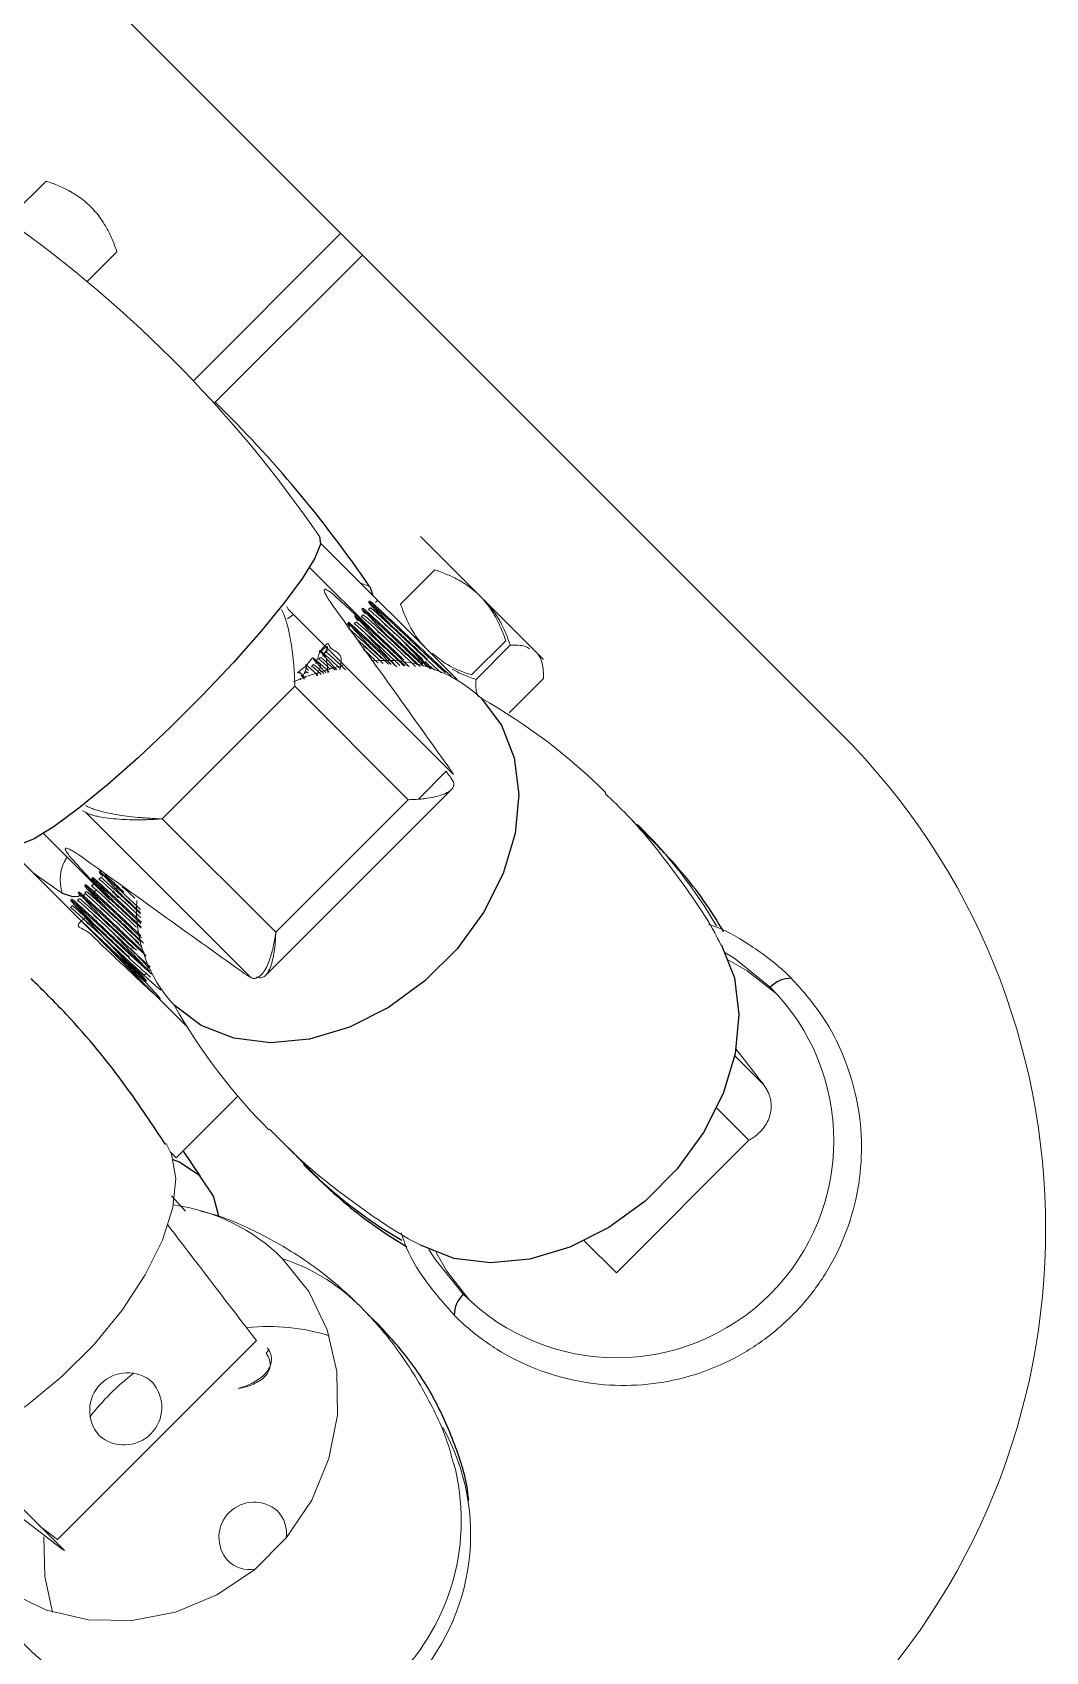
# Model space of a CAD drawing. Header units: millimetres. Extents: x -635 to 515, y -448 to 489.
# Drawn here: x -522.9 to -482.5, y -389.4 to -324.8 of the extents above; entities that cross this region are included whole.
import ezdxf

# ---------------------------------------------------------------- set-up
doc = ezdxf.new("R2010")
doc.units = ezdxf.units.MM

msp = doc.modelspace()

# ---------------------------------------------------------------- linework, layer by layer
at = {"color": 144, "linetype": 'Continuous', "lineweight": 18}
for p, q in [((-490.699, -352.741), (-540.196, -303.243)), ((-522.344, -330.765), (-523.707, -332.128)), ((-519.517, -333.591), (-520.7, -334.774)), ((-511.397, -345.197), (-505.957, -350.636)), ((-507.412, -344.938), (-502.513, -349.837)), ((-506.846, -346.263), (-508.209, -347.626)), ((-509.794, -346.799), (-509.443, -346.932)), ((-512.686, -347.837), (-506.107, -354.416)), ((-509.614, -348.018), (-509.732, -347.884)), ((-512.724, -348.211), (-512.482, -348.042)), ((-509.898, -348.302), (-510.016, -348.166)), ((-508.912, -348.213), (-508.889, -348.221)), ((-509.751, -349.07), (-509.749, -349.058)), ((-509.287, -349.145), (-509.593, -348.812)), ((-504.019, -349.089), (-505.383, -350.453)), ((-503.838, -349.27), (-505.201, -350.634)), ((-512.036, -350.626), (-512.168, -350.481)), ((-511.876, -350.281), (-512.02, -350.114)), ((-510.623, -350.053), (-510.614, -350.044)), ((-506.952, -350.211), (-507.228, -349.914)), ((-507.031, -350.103), (-506.861, -350.263)), ((-507.903, -355.427), (-512.426, -350.903)), ((-502.515, -350.593), (-503.879, -351.957)), ((-506.389, -354.295), (-507.489, -355.394)), ((-513.187, -360.711), (-507.903, -355.427)), ((-513.187, -360.711), (-517.711, -356.188)), ((-498.659, -356.575), (-499.137, -356.086)), ((-516.72, -364.48), (-524.874, -356.327)), ((-522.449, -356.771), (-519.784, -359.437)), ((-521.682, -359.171), (-522.859, -358.342)), ((-520.164, -358.309), (-520.203, -358.25)), ((-520.965, -359.29), (-521.032, -359.215)), ((-520.191, -359.561), (-520.205, -359.532)), ((-519.469, -359.327), (-519.775, -358.994)), ((-519.697, -359.127), (-519.635, -359.065)), ((-519.554, -358.985), (-519.502, -358.932)), ((-519.467, -358.897), (-519.462, -358.892)), ((-520.49, -359.827), (-520.46, -359.843)), ((-518.353, -362.337), (-518.175, -362.503)), ((-494.89, -365.633), (-493.742, -366.781)), ((-494.146, -366.258), (-494.852, -365.355)), ((-499.61, -374.289), (-494.325, -369.004)), ((-517.152, -369.706), (-517.381, -369.477)), ((-512.681, -369.3), (-512.045, -369.95)), ((-516.782, -371.822), (-517.339, -371.211)), ((-499.61, -374.289), (-500.89, -373.009)), ((-513.957, -376.991), (-521.887, -384.921)), ((-526.801, -381.389), (-522.066, -385.023)), ((-521.607, -385.362), (-525.827, -381.142)), ((-521.887, -384.921), (-522.575, -384.394))]:
    msp.add_line(p, q, dxfattribs=at)
at = {"color": 8, "linetype": 'Continuous', "lineweight": 25}
for p, q in [((-510.592, -332.848), (-516.472, -338.728)), ((-494.325, -369.004), (-495.605, -367.724)), ((-516.877, -369.431), (-516.217, -370.422))]:
    msp.add_line(p, q, dxfattribs=at)
at = {"color": 7, "linetype": 'Continuous', "lineweight": 25}
for p, q in [((-515.638, -339.625), (-509.726, -333.713)), ((-511.843, -346.165), (-509.177, -348.83)), ((-509.443, -346.932), (-509.311, -347.282)), ((-509.425, -347.777), (-509.496, -347.848)), ((-509.143, -347.494), (-509.213, -347.565)), ((-509.991, -348.343), (-510.062, -348.413)), ((-509.708, -348.06), (-509.779, -348.131)), ((-511.405, -349.757), (-511.476, -349.828)), ((-511.122, -349.474), (-511.193, -349.545)), ((-511.971, -350.323), (-512.042, -350.393)), ((-511.688, -350.04), (-511.759, -350.111)), ((-512.426, -350.903), (-517.711, -356.188)), ((-513.587, -362.424), (-506.19, -355.027)), ((-520.777, -355.928), (-514.198, -362.507)), ((-520.456, -358.808), (-520.527, -358.879)), ((-520.173, -358.525), (-520.244, -358.596)), ((-521.022, -359.374), (-521.093, -359.444)), ((-520.803, -359.221), (-520.921, -359.253)), ((-520.739, -359.091), (-520.81, -359.162)), ((-520.364, -359.058), (-520.457, -359.097)), ((-521.305, -359.656), (-521.375, -359.727)), ((-518.406, -362.414), (-518.335, -362.343)), ((-517.152, -369.706), (-514.695, -367.249)), ((-509.13, -376.313), (-509.525, -375.937))]:
    msp.add_line(p, q, dxfattribs=at)
at = {"color": 7, "linetype": 'Continuous', "lineweight": 25, "flags": 128}
for points in [[(-511.445, -344.93), (-511.405, -345.238), (-511.633, -345.8), (-512.121, -346.592), (-512.846, -347.578), (-513.778, -348.716), (-514.876, -349.956), (-516.091, -351.244), (-517.37, -352.523), (-518.658, -353.738), (-519.898, -354.836), (-521.036, -355.768), (-522.022, -356.493), (-522.814, -356.981), (-523.376, -357.209), (-523.684, -357.169)], [(-504.995, -351.38), (-504.185, -352.457), (-503.678, -353.755), (-503.496, -355.216), (-503.647, -356.778), (-504.124, -358.37), (-504.907, -359.925), (-505.961, -361.374), (-507.24, -362.653), (-508.689, -363.707), (-510.244, -364.49), (-511.836, -364.967), (-513.398, -365.118), (-514.859, -364.936), (-516.157, -364.429), (-517.234, -363.619)], [(-521.043, -359.279), (-521.281, -359.304), (-521.682, -359.171)], [(-495.424, -361.209), (-495.412, -361.231), (-494.905, -362.528), (-494.723, -363.99), (-494.874, -365.551), (-495.351, -367.144), (-496.134, -368.699), (-497.188, -370.147), (-498.467, -371.426), (-499.915, -372.481), (-501.47, -373.263), (-503.063, -373.74), (-504.624, -373.891), (-506.086, -373.709), (-507.383, -373.202), (-507.403, -373.191)], [(-516.217, -370.422), (-517.027, -369.88), (-517.275, -369.786)], [(-515.453, -372.025), (-515.674, -371.232), (-516.217, -370.422)]]:
    msp.add_lwpolyline(points, dxfattribs=at)
at = {"color": 144, "linetype": 'Continuous', "lineweight": 18, "flags": 128}
for points in [[(-512.481, -350.722), (-511.986, -350.509), (-510.478, -350.049)], [(-520.662, -360.214), (-520.724, -360.149), (-521.168, -359.666), (-521.365, -359.43), (-521.268, -359.486), (-520.905, -359.812), (-520.311, -360.365), (-519.634, -361.004), (-518.958, -361.641), (-518.425, -362.133), (-518.135, -362.386), (-518.135, -362.386)], [(-495.258, -361.531), (-494.88, -361.763), (-493.474, -362.901)], [(-495.134, -361.818), (-494.396, -362.247), (-493.237, -363.147)], [(-529.741, -381.318), (-529.32, -381.53), (-528.355, -381.704), (-527.198, -381.582), (-525.897, -381.171), (-524.51, -380.487), (-523.098, -379.562), (-521.723, -378.435), (-520.443, -377.156), (-519.316, -375.78), (-518.391, -374.368), (-517.708, -372.981), (-517.296, -371.681), (-517.175, -370.523), (-517.348, -369.559), (-517.56, -369.137)], [(-525.154, -385.963), (-523.842, -387.007), (-522.32, -387.739), (-520.654, -388.126), (-518.917, -388.151), (-517.185, -387.812), (-515.534, -387.126), (-514.037, -386.121), (-512.757, -384.841), (-511.752, -383.344), (-511.066, -381.693), (-510.727, -379.961), (-510.752, -378.225), (-511.139, -376.559), (-511.871, -375.036), (-512.916, -373.724)], [(-505.713, -375.14), (-506.851, -373.734), (-507.083, -373.356)], [(-505.467, -375.377), (-506.367, -374.218), (-506.796, -373.48)], [(-509.848, -375.595), (-509.855, -375.588), (-509.953, -375.492)], [(-513.573, -377.495), (-513.546, -377.468), (-513.523, -377.439), (-513.505, -377.408), (-513.494, -377.377), (-513.49, -377.347), (-513.492, -377.318), (-513.501, -377.293), (-513.516, -377.271)], [(-522.43, -384.816), (-522.392, -386.387), (-522.084, -387.818)]]:
    msp.add_lwpolyline(points, dxfattribs=at)
at = {"color": 144, "linetype": 'Continuous', "lineweight": 18}
for centre, radius, start, end in [((-552.717, -373.244), 50.05, 34.45149, 55.54851), ((-508.84, -355.521), 5.651, 47.12483, 95.52655), ((-516.509, -371.702), 23.357, 45.12618, 60.46695), ((-510.498, -372.54), 28, 225, 45), ((-512.482, -370.341), 19.547, 30.3822, 45.41669), ((-520.186, -358.614), 1.596, 146.21698, 200.4208), ((-513.133, -359.795), 5.607, 176.43286, 222.98918), ((-499.597, -369.017), 8.654, 225.03039, 44.96961), ((-496.912, -352.105), 23.357, 209.53298, 224.89073), ((-518.285, -379.134), 7.623, 45.2157, 82.38338), ((-515.387, -381.23), 7.903, 46.56052, 71.77763), ((-513.482, -384.59), 8.163, 72.74681, 95.85266), ((-519.103, -379.775), 1.503, 48.52379, 221.47621), ((-513.18, -385.698), 9.331, 127.35548, 142.64452), ((-519.233, -379.645), 1.503, 228.52379, 41.47621), ((-514.171, -384.714), 8.752, 243.29283, 29.12868), ((-514.729, -384.15), 8.936, 255.36114, 14.60901), ((-514.048, -384.83), 1.403, 48.52379, 221.47621), ((-514.034, -384.667), 1.275, 351.20406, 44.1652), ((-514.211, -384.844), 1.275, 225.8348, 278.79594)]:
    msp.add_arc(centre, radius, start, end, dxfattribs=at)
at = {"color": 7, "linetype": 'Continuous', "lineweight": 25}
msp.add_arc((-549.733, -374.43), 48.779, 34.31446, 45.58974, dxfattribs=at)
at = {"color": 8, "linetype": 'Continuous', "lineweight": 25}
for centre, radius, start, end in [((-492.636, -363.709), 1.165, 89.92112, 136.04489), ((-498.231, -356.077), 19.615, 225.1089, 239.57374), ((-504.905, -375.978), 1.165, 133.95836, 180.07166)]:
    msp.add_arc(centre, radius, start, end, dxfattribs=at)
at = {"color": 144, "linetype": 'Continuous', "lineweight": 18}
for points, knots in [([(-520.551, -331.799), (-520.592, -331.76), (-520.673, -331.681), (-520.803, -331.57), (-520.939, -331.463), (-521.082, -331.362), (-521.232, -331.265), (-521.479, -331.121), (-521.846, -330.942), (-522.173, -330.826), (-522.344, -330.765)], [0, 0, 0, 0, 0.080967, 0.162729, 0.245478, 0.329397, 0.414665, 0.50145, 0.739796, 1, 1, 1, 1]), ([(-519.517, -333.591), (-519.548, -333.503), (-519.607, -333.331), (-519.708, -333.083), (-519.814, -332.85), (-519.946, -332.596), (-520.112, -332.327), (-520.318, -332.047), (-520.474, -331.881), (-520.551, -331.799)], [0, 0, 0, 0, 0.133761, 0.261812, 0.384404, 0.501827, 0.672605, 0.838188, 1, 1, 1, 1]), ([(-505.053, -347.297), (-505.094, -347.258), (-505.175, -347.179), (-505.304, -347.068), (-505.44, -346.962), (-505.583, -346.861), (-505.732, -346.764), (-505.979, -346.62), (-506.347, -346.441), (-506.674, -346.324), (-506.846, -346.263)], [0, 0, 0, 0, 0.080754, 0.162299, 0.244824, 0.328512, 0.413539, 0.500072, 0.739045, 1, 1, 1, 1]), ([(-510.894, -347.716), (-511.021, -347.539), (-511.118, -347.389), (-511.241, -347.165), (-511.266, -347.089), (-511.248, -347.039), (-511.232, -347.033), (-511.183, -347.043), (-511.15, -347.059), (-511.065, -347.111), (-511.014, -347.148), (-510.898, -347.241), (-510.833, -347.297), (-510.76, -347.363)], [0, 0, 0, 0, 0.25, 0.25, 0.5, 0.5, 0.625, 0.625, 0.75, 0.75, 0.875, 0.875, 1, 1, 1, 1]), ([(-512.426, -350.903), (-512.427, -350.844), (-512.43, -350.73), (-512.437, -350.564), (-512.446, -350.414), (-512.454, -350.278), (-512.463, -350.159), (-512.482, -349.931), (-512.516, -349.607), (-512.577, -349.172), (-512.65, -348.77), (-512.726, -348.451), (-512.792, -348.227), (-512.846, -348.073), (-512.901, -347.944), (-512.938, -347.88), (-512.956, -347.848)], [0, 0, 0, 0, 0.053549, 0.102357, 0.146423, 0.185747, 0.22033, 0.250172, 0.383563, 0.499569, 0.631341, 0.749409, 0.815696, 0.8793, 0.940595, 1, 1, 1, 1]), ([(-506.334, -354.07), (-507.093, -353.01), (-508.61, -350.89), (-510.132, -348.774), (-510.894, -347.716)], [0, 0, 0, 0, 0.5, 1, 1, 1, 1]), ([(-510.76, -347.363), (-510.494, -347.606), (-509.963, -348.091), (-509.439, -348.584), (-509.177, -348.83)], [0, 0, 0, 0, 0.501065, 1, 1, 1, 1]), ([(-509.755, -347.837), (-509.759, -347.83), (-509.778, -347.797), (-509.628, -347.924), (-509.315, -348.208), (-508.85, -348.64), (-508.31, -349.149), (-507.762, -349.669), (-507.447, -349.963), (-507.295, -350.106)], [0, 0, 0, 0, 0.041807, 0.203951, 0.363368, 0.529012, 0.691501, 0.850653, 1, 1, 1, 1]), ([(-509.721, -347.816), (-509.731, -347.798), (-509.75, -347.762), (-509.645, -347.844), (-509.453, -348.015), (-509.171, -348.273), (-508.815, -348.605), (-508.289, -349.099), (-507.744, -349.618), (-507.412, -349.928), (-507.32, -350.014)], [0, 0, 0, 0, 0.117074, 0.232284, 0.343409, 0.45813, 0.575189, 0.690624, 0.914455, 1, 1, 1, 1]), ([(-508.783, -348.334), (-508.853, -348.259), (-509.141, -347.951), (-509.405, -347.661), (-509.506, -347.528), (-509.467, -347.535), (-509.218, -347.755), (-508.808, -348.133), (-508.316, -348.592), (-507.741, -349.139), (-507.208, -349.64), (-506.75, -350.068), (-506.55, -350.248), (-506.427, -350.359)], [0, 0, 0, 0, 0.044354, 0.181294, 0.252482, 0.324136, 0.461127, 0.532216, 0.603909, 0.740967, 0.81195, 0.883675, 1, 1, 1, 1]), ([(-509.475, -347.868), (-509.48, -347.861), (-509.504, -347.822), (-509.331, -347.969), (-508.971, -348.295), (-508.452, -348.776), (-507.867, -349.328), (-507.51, -349.662), (-507.328, -349.831)], [0, 0, 0, 0, 0.046798, 0.236333, 0.425868, 0.620362, 0.807187, 1, 1, 1, 1]), ([(-508.246, -348.834), (-508.284, -348.793), (-508.457, -348.611), (-508.734, -348.315), (-509.147, -347.87), (-509.414, -347.574), (-509.473, -347.483), (-509.393, -347.531), (-509.107, -347.789), (-508.67, -348.193), (-508.242, -348.594), (-507.733, -349.078), (-507.184, -349.595), (-506.704, -350.042), (-506.364, -350.353), (-506.187, -350.505), (-506.199, -350.478), (-506.202, -350.47)], [0, 0, 0, 0, 0.0165911, 0.0749239, 0.1329303, 0.2444255, 0.3027134, 0.3607967, 0.4722672, 0.5305027, 0.5886556, 0.6630629, 0.7393764, 0.8169132, 0.8914316, 0.9675811, 1, 1, 1, 1]), ([(-509.405, -347.798), (-509.41, -347.79), (-509.433, -347.751), (-509.26, -347.898), (-508.9, -348.225), (-508.381, -348.705), (-507.797, -349.258), (-507.439, -349.591), (-507.257, -349.76)], [0, 0, 0, 0, 0.046798, 0.236333, 0.425868, 0.620362, 0.807187, 1, 1, 1, 1]), ([(-508.209, -347.626), (-508.179, -347.714), (-508.12, -347.885), (-508.019, -348.133), (-507.913, -348.365), (-507.782, -348.619), (-507.616, -348.889), (-507.409, -349.17), (-507.252, -349.336), (-507.175, -349.418)], [0, 0, 0, 0, 0.133217, 0.260764, 0.382893, 0.499887, 0.671365, 0.83759, 1, 1, 1, 1]), ([(-504.019, -349.089), (-504.049, -349.002), (-504.109, -348.83), (-504.209, -348.583), (-504.315, -348.351), (-504.447, -348.097), (-504.612, -347.827), (-504.819, -347.546), (-504.976, -347.379), (-505.053, -347.297)], [0, 0, 0, 0, 0.1332167, 0.2607645, 0.3828932, 0.4998874, 0.6713652, 0.8375897, 1, 1, 1, 1]), ([(-504.872, -347.478), (-504.833, -347.519), (-504.754, -347.6), (-504.643, -347.729), (-504.537, -347.865), (-504.436, -348.007), (-504.34, -348.157), (-504.196, -348.404), (-504.016, -348.771), (-503.899, -349.099), (-503.838, -349.27)], [0, 0, 0, 0, 0.080754, 0.162299, 0.244824, 0.328512, 0.413539, 0.500072, 0.739045, 1, 1, 1, 1]), ([(-510.326, -348.397), (-510.328, -348.392), (-510.335, -348.374), (-510.239, -348.451), (-510.048, -348.622), (-509.762, -348.884), (-509.408, -349.213), (-509.138, -349.468), (-509.006, -349.592)], [0, 0, 0, 0, 0.0681083, 0.2560179, 0.4374086, 0.624896, 0.8160109, 1, 1, 1, 1]), ([(-510.291, -348.376), (-510.296, -348.36), (-510.306, -348.328), (-510.088, -348.517), (-509.723, -348.852), (-509.232, -349.309), (-508.752, -349.764), (-508.468, -350.032), (-508.362, -350.132)], [0, 0, 0, 0, 0.182512, 0.358332, 0.536662, 0.71924, 0.895446, 1, 1, 1, 1]), ([(-509.093, -349.684), (-509.188, -349.583), (-509.459, -349.296), (-509.825, -348.902), (-510.097, -348.609), (-510.155, -348.539), (-510.165, -348.527)], [0, 0, 0, 0, 0.199457, 0.569945, 0.926328, 1, 1, 1, 1]), ([(-510.055, -348.102), (-510.055, -348.102), (-510.069, -348.08), (-509.998, -348.134), (-509.843, -348.268), (-509.585, -348.504), (-509.25, -348.814), (-508.86, -349.18), (-508.45, -349.568), (-508.112, -349.888), (-507.93, -350.058), (-507.875, -350.11)], [0, 0, 0, 0, 0.0023008, 0.1388661, 0.2703647, 0.4034409, 0.5406418, 0.6773737, 0.8091774, 0.941895, 1, 1, 1, 1]), ([(-510.041, -348.434), (-510.046, -348.426), (-510.07, -348.387), (-509.897, -348.535), (-509.536, -348.861), (-509.019, -349.34), (-508.555, -349.78), (-508.31, -350.007), (-508.243, -350.07)], [0, 0, 0, 0, 0.0533001, 0.2691666, 0.485033, 0.7065477, 0.9193288, 1, 1, 1, 1]), ([(-509.97, -348.363), (-509.975, -348.356), (-509.999, -348.317), (-509.826, -348.464), (-509.466, -348.79), (-508.948, -349.27), (-508.451, -349.74), (-508.176, -349.996), (-508.077, -350.088)], [0, 0, 0, 0, 0.051359, 0.2593638, 0.4673687, 0.680816, 0.885848, 1, 1, 1, 1]), ([(-508.815, -349.396), (-508.818, -349.393), (-508.953, -349.251), (-509.207, -348.98), (-509.534, -348.628), (-509.782, -348.36), (-509.873, -348.255), (-509.913, -348.209)], [0, 0, 0, 0, 0.00538, 0.270601, 0.536753, 0.794942, 1, 1, 1, 1]), ([(-509.758, -348.151), (-509.763, -348.143), (-509.787, -348.104), (-509.614, -348.252), (-509.254, -348.578), (-508.735, -349.058), (-508.15, -349.611), (-507.793, -349.944), (-507.611, -350.114)], [0, 0, 0, 0, 0.046798, 0.236333, 0.425868, 0.620362, 0.807187, 1, 1, 1, 1]), ([(-509.688, -348.08), (-509.692, -348.073), (-509.716, -348.034), (-509.543, -348.181), (-509.183, -348.507), (-508.664, -348.988), (-508.08, -349.54), (-507.722, -349.874), (-507.54, -350.043)], [0, 0, 0, 0, 0.046798, 0.236333, 0.425868, 0.620362, 0.807187, 1, 1, 1, 1]), ([(-508.53, -349.116), (-508.615, -349.026), (-508.831, -348.796), (-509.141, -348.464), (-509.419, -348.163), (-509.585, -347.982), (-509.625, -347.933), (-509.631, -347.926)], [0, 0, 0, 0, 0.172553, 0.439144, 0.70095, 0.953946, 1, 1, 1, 1]), ([(-509.174, -348.516), (-509.191, -348.495), (-509.208, -348.472), (-509.181, -348.494), (-509.18, -348.495)], [0, 0, 0, 0, 0.943165, 1, 1, 1, 1]), ([(-508.851, -348.449), (-508.828, -348.46), (-508.782, -348.481), (-508.567, -348.673), (-508.378, -348.848), (-508.343, -348.88)], [0, 0, 0, 0, 0.458214, 0.9022, 1, 1, 1, 1]), ([(-508.562, -348.501), (-508.548, -348.514), (-508.476, -348.577), (-508.203, -348.831), (-507.756, -349.247), (-507.375, -349.609), (-507.139, -349.833)], [0, 0, 0, 0, 0.062162, 0.319304, 0.578129, 1, 1, 1, 1]), ([(-511.44, -349.546), (-511.338, -349.418), (-511.049, -349.055), (-511.116, -349.439), (-510.499, -349.583), (-510.599, -350.065), (-510.637, -350.254)], [0, 0, 0, 0, 0.171131, 0.484761, 0.79805, 1, 1, 1, 1]), ([(-510.253, -348.646), (-510.258, -348.638), (-510.282, -348.599), (-510.109, -348.747), (-509.748, -349.074), (-509.329, -349.461), (-509.057, -349.718), (-508.978, -349.792)], [0, 0, 0, 0, 0.066916, 0.337927, 0.608938, 0.887041, 1, 1, 1, 1]), ([(-509.956, -349.022), (-509.906, -349.067), (-509.738, -349.218), (-509.351, -349.577), (-509.032, -349.879), (-508.905, -349.998)], [0, 0, 0, 0, 0.206026, 0.685726, 1, 1, 1, 1]), ([(-509.472, -348.784), (-509.476, -348.778), (-509.487, -348.762), (-509.466, -348.778), (-509.453, -348.788)], [0, 0, 0, 0, 0.397277, 1, 1, 1, 1]), ([(-509.417, -349.015), (-509.394, -349.026), (-509.348, -349.047), (-509.133, -349.239), (-508.943, -349.414), (-508.909, -349.445)], [0, 0, 0, 0, 0.458214, 0.9022, 1, 1, 1, 1]), ([(-508.441, -350.049), (-508.552, -349.931), (-508.843, -349.621), (-509.117, -349.327), (-509.287, -349.145)], [0, 0, 0, 0, 0.3808094, 1, 1, 1, 1]), ([(-509.192, -348.801), (-509.111, -348.876), (-508.911, -349.063), (-508.548, -349.405), (-508.248, -349.691), (-508.098, -349.832), (-508.076, -349.853)], [0, 0, 0, 0, 0.2391032, 0.5942034, 0.9417041, 1, 1, 1, 1]), ([(-509.177, -348.83), (-509.063, -348.944), (-508.796, -349.211), (-508.439, -349.569), (-508.127, -349.881), (-507.961, -350.047), (-507.9, -350.108)], [0, 0, 0, 0, 0.255727, 0.600137, 0.853832, 1, 1, 1, 1]), ([(-509.134, -348.732), (-509.111, -348.743), (-509.065, -348.764), (-508.85, -348.956), (-508.66, -349.131), (-508.626, -349.162)], [0, 0, 0, 0, 0.4582139, 0.9021999, 1, 1, 1, 1]), ([(-509.11, -349.083), (-509.069, -349.119), (-508.945, -349.233), (-508.65, -349.507), (-508.319, -349.817), (-508.103, -350.022), (-508.027, -350.094)], [0, 0, 0, 0, 0.158705, 0.490652, 0.820821, 1, 1, 1, 1]), ([(-508.796, -348.829), (-508.766, -348.856), (-508.63, -348.979), (-508.247, -349.335), (-507.795, -349.762), (-507.519, -350.023), (-507.426, -350.111)], [0, 0, 0, 0, 0.101639, 0.464721, 0.819985, 1, 1, 1, 1]), ([(-507.173, -350.103), (-507.358, -349.907), (-507.677, -349.571), (-508.023, -349.202), (-508.158, -349.058), (-508.185, -349.028)], [0, 0, 0, 0, 0.526225, 0.903964, 1, 1, 1, 1]), ([(-511.999, -350.118), (-511.897, -349.984), (-511.649, -349.656), (-511.726, -349.927), (-511.286, -349.978), (-511.481, -350.336), (-511.564, -350.486)], [0, 0, 0, 0, 0.205778, 0.5033239, 0.7913965, 1, 1, 1, 1]), ([(-511.666, -349.842), (-511.691, -349.809), (-511.741, -349.742), (-511.68, -349.778), (-511.526, -349.911), (-511.317, -350.101), (-511.134, -350.27), (-511.061, -350.338)], [0, 0, 0, 0, 0.2185775, 0.4368625, 0.647642, 0.8586013, 1, 1, 1, 1]), ([(-511.595, -350), (-511.529, -349.82), (-511.384, -349.426), (-511.525, -349.538), (-511.142, -349.626), (-511.125, -350.113), (-511.117, -350.354)], [0, 0, 0, 0, 0.223082, 0.490747, 0.7484, 1, 1, 1, 1]), ([(-511.455, -349.848), (-511.46, -349.841), (-511.483, -349.802), (-511.338, -349.925), (-511.108, -350.134), (-511.007, -350.226)], [0, 0, 0, 0, 0.121811, 0.61515, 1, 1, 1, 1]), ([(-511.311, -349.715), (-511.201, -349.518), (-511, -349.158), (-511.307, -349.434), (-511.446, -349.559)], [0, 0, 0, 0, 0.546869, 1, 1, 1, 1]), ([(-511.429, -349.498), (-511.431, -349.487), (-511.435, -349.466), (-511.311, -349.568), (-511.098, -349.76), (-510.865, -349.973), (-510.688, -350.139), (-510.634, -350.189)], [0, 0, 0, 0, 0.23018, 0.455156, 0.673931, 0.901135, 1, 1, 1, 1]), ([(-511.385, -349.778), (-511.389, -349.77), (-511.414, -349.73), (-511.232, -349.887), (-511.012, -350.083), (-510.83, -350.252), (-510.816, -350.265)], [0, 0, 0, 0, 0.106012, 0.535362, 0.964713, 1, 1, 1, 1]), ([(-510.757, -350.248), (-510.803, -350.198), (-510.961, -350.028), (-511.164, -349.808), (-511.271, -349.688), (-511.32, -349.632)], [0, 0, 0, 0, 0.179151, 0.616132, 1, 1, 1, 1]), ([(-511.173, -349.565), (-511.177, -349.558), (-511.201, -349.518), (-511.024, -349.67), (-510.74, -349.926), (-510.479, -350.169), (-510.39, -350.251)], [0, 0, 0, 0, 0.089606, 0.452513, 0.81542, 1, 1, 1, 1]), ([(-509.7, -349.298), (-509.676, -349.309), (-509.631, -349.33), (-509.416, -349.522), (-509.226, -349.696), (-509.192, -349.728)], [0, 0, 0, 0, 0.4582139, 0.9021999, 1, 1, 1, 1]), ([(-509.685, -349.434), (-509.576, -349.536), (-509.394, -349.706), (-509.191, -349.898), (-509.11, -349.975)], [0, 0, 0, 0, 0.598258, 1, 1, 1, 1]), ([(-509.45, -349.313), (-509.449, -349.314), (-509.38, -349.375), (-509.16, -349.579), (-508.898, -349.822), (-508.723, -349.986), (-508.686, -350.022)], [0, 0, 0, 0, 0.008495, 0.439981, 0.878972, 1, 1, 1, 1]), ([(-508.593, -350.032), (-508.677, -349.943), (-508.818, -349.793), (-508.951, -349.65), (-509.006, -349.592)], [0, 0, 0, 0, 0.592711, 1, 1, 1, 1]), ([(-507.028, -350.203), (-507.071, -350.156), (-507.21, -350.005), (-507.446, -349.753), (-507.645, -349.542), (-507.71, -349.474)], [0, 0, 0, 0, 0.229605, 0.749413, 1, 1, 1, 1]), ([(-507.257, -349.76), (-507.092, -349.913), (-506.794, -350.188), (-506.648, -350.315), (-506.583, -350.371)], [0, 0, 0, 0, 0.556555, 1, 1, 1, 1]), ([(-505.383, -350.453), (-505.714, -350.336), (-506.285, -350.134), (-506.75, -349.75), (-506.946, -349.589)], [0, 0, 0, 0, 0.579813, 1, 1, 1, 1]), ([(-503.077, -349.406), (-503.13, -349.374), (-503.326, -349.254), (-503.622, -349.264), (-503.838, -349.27)], [0, 0, 0, 0, 0.269734, 1, 1, 1, 1]), ([(-502.798, -349.553), (-502.78, -349.572), (-502.743, -349.611), (-502.696, -349.676), (-502.654, -349.748), (-502.618, -349.826), (-502.587, -349.91), (-502.547, -350.053), (-502.513, -350.275), (-502.515, -350.484), (-502.515, -350.593)], [0, 0, 0, 0, 0.080967, 0.162729, 0.245478, 0.329397, 0.414665, 0.50145, 0.739796, 1, 1, 1, 1]), ([(-512.315, -350.368), (-512.151, -350.221), (-511.852, -349.952), (-512.033, -350.345), (-512.116, -350.524)], [0, 0, 0, 0, 0.545056, 1, 1, 1, 1]), ([(-512.245, -350.386), (-512.259, -350.369), (-512.303, -350.313), (-512.275, -350.317), (-512.101, -350.473), (-511.999, -350.564)], [0, 0, 0, 0, 0.1526433, 0.5027576, 1, 1, 1, 1]), ([(-511.98, -350.084), (-511.992, -350.064), (-512.016, -350.023), (-511.916, -350.1), (-511.75, -350.247), (-511.582, -350.401), (-511.507, -350.47)], [0, 0, 0, 0, 0.271083, 0.538427, 0.795927, 1, 1, 1, 1]), ([(-511.95, -350.343), (-511.957, -350.334), (-511.974, -350.309), (-511.923, -350.352), (-511.893, -350.379)], [0, 0, 0, 0, 0.391751, 1, 1, 1, 1]), ([(-511.738, -350.131), (-511.743, -350.124), (-511.766, -350.085), (-511.642, -350.189), (-511.446, -350.368), (-511.376, -350.431)], [0, 0, 0, 0, 0.137978, 0.696793, 1, 1, 1, 1]), ([(-511.668, -350.06), (-511.672, -350.053), (-511.695, -350.014), (-511.561, -350.127), (-511.348, -350.321), (-511.264, -350.398)], [0, 0, 0, 0, 0.129673, 0.654853, 1, 1, 1, 1]), ([(-511.185, -350.374), (-511.218, -350.339), (-511.354, -350.192), (-511.509, -350.024), (-511.583, -349.937), (-511.612, -349.903)], [0, 0, 0, 0, 0.163245, 0.671749, 1, 1, 1, 1]), ([(-505.201, -350.634), (-505.289, -350.604), (-505.461, -350.544), (-505.708, -350.444), (-505.94, -350.339), (-506.087, -350.26), (-506.159, -350.222)], [0, 0, 0, 0, 0.266493, 0.521646, 0.765959, 1, 1, 1, 1]), ([(-512.233, -350.626), (-512.24, -350.616), (-512.256, -350.593), (-512.211, -350.632), (-512.185, -350.654)], [0, 0, 0, 0, 0.426934, 1, 1, 1, 1]), ([(-505.201, -350.634), (-505.212, -350.852), (-505.224, -351.109), (-505.127, -351.281), (-505.111, -351.307)], [0, 0, 0, 0, 0.846151, 1, 1, 1, 1]), ([(-506.131, -354.673), (-506.122, -354.689), (-506.106, -354.72), (-506.092, -354.766), (-506.086, -354.812), (-506.089, -354.857), (-506.102, -354.903), (-506.124, -354.947), (-506.177, -355.021), (-506.299, -355.121), (-506.524, -355.225), (-506.813, -355.31), (-507.087, -355.361), (-507.353, -355.395), (-507.6, -355.417), (-507.795, -355.423), (-507.903, -355.427)], [0, 0, 0, 0, 0.033753, 0.068062, 0.10301, 0.138676, 0.175134, 0.212453, 0.250697, 0.368746, 0.50053, 0.616517, 0.749918, 0.814318, 0.897679, 1, 1, 1, 1]), ([(-520.766, -355.658), (-520.749, -355.668), (-520.714, -355.689), (-520.65, -355.72), (-520.579, -355.752), (-520.499, -355.783), (-520.41, -355.814), (-520.313, -355.844), (-520.135, -355.895), (-519.844, -355.964), (-519.442, -356.037), (-519.007, -356.098), (-518.643, -356.137), (-518.319, -356.161), (-518.033, -356.179), (-517.825, -356.185), (-517.711, -356.188)], [0, 0, 0, 0, 0.033752, 0.06806, 0.103008, 0.138673, 0.17513, 0.212448, 0.250691, 0.368737, 0.500518, 0.616502, 0.749901, 0.814305, 0.897672, 1, 1, 1, 1]), ([(-495.429, -361.239), (-495.486, -361.124), (-495.984, -360.128), (-497.229, -358.372), (-498.724, -356.447), (-499.758, -355.462), (-500.061, -355.173)], [0, 0, 0, 0, 0.051445, 0.445138, 0.837219, 1, 1, 1, 1]), ([(-517.711, -356.188), (-517.77, -356.193), (-517.885, -356.202), (-518.051, -356.212), (-518.203, -356.219), (-518.339, -356.223), (-518.459, -356.226), (-518.688, -356.229), (-519.013, -356.226), (-519.45, -356.205), (-519.853, -356.167), (-520.174, -356.117), (-520.398, -356.068), (-520.552, -356.025), (-520.681, -355.978), (-520.745, -355.944), (-520.777, -355.928)], [0, 0, 0, 0, 0.05357, 0.10239, 0.146457, 0.185773, 0.220338, 0.250156, 0.383699, 0.499563, 0.631583, 0.749407, 0.815934, 0.879605, 0.940817, 1, 1, 1, 1]), ([(-520.898, -357.72), (-521.075, -357.593), (-521.225, -357.496), (-521.449, -357.373), (-521.525, -357.348), (-521.575, -357.366), (-521.581, -357.382), (-521.571, -357.431), (-521.556, -357.464), (-521.503, -357.549), (-521.466, -357.6), (-521.373, -357.716), (-521.317, -357.781), (-521.251, -357.854)], [0, 0, 0, 0, 0.25, 0.25, 0.5, 0.5, 0.625, 0.625, 0.75, 0.75, 0.875, 0.875, 1, 1, 1, 1]), ([(-519.784, -359.437), (-520.03, -359.175), (-520.523, -358.651), (-521.008, -358.12), (-521.251, -357.854)], [0, 0, 0, 0, 0.498935, 1, 1, 1, 1]), ([(-520.898, -357.72), (-519.84, -358.482), (-517.724, -360.004), (-515.604, -361.521), (-514.544, -362.28)], [0, 0, 0, 0, 0.5, 1, 1, 1, 1]), ([(-520.093, -359.652), (-520.143, -359.598), (-520.393, -359.331), (-520.689, -359.009), (-520.857, -358.8), (-520.711, -358.906), (-520.29, -359.291), (-519.668, -359.869), (-519.028, -360.479), (-518.677, -360.807), (-518.537, -360.938)], [0, 0, 0, 0, 0.036223, 0.179414, 0.3257, 0.472114, 0.615199, 0.763251, 0.905655, 1, 1, 1, 1]), ([(-520.727, -358.877), (-520.742, -358.857), (-520.79, -358.798), (-520.753, -358.814), (-520.627, -358.917), (-520.403, -359.12), (-520.097, -359.402), (-519.723, -359.751), (-519.318, -360.133), (-518.919, -360.511), (-518.675, -360.741), (-518.559, -360.85)], [0, 0, 0, 0, 0.060503, 0.182402, 0.301095, 0.417327, 0.538144, 0.660108, 0.779108, 0.895175, 1, 1, 1, 1]), ([(-519.812, -359.367), (-519.96, -359.208), (-520.287, -358.857), (-520.539, -358.571), (-520.526, -358.54), (-520.216, -358.815), (-519.668, -359.322), (-519.06, -359.897), (-518.695, -360.24), (-518.559, -360.369)], [0, 0, 0, 0, 0.128181, 0.281618, 0.440523, 0.593394, 0.751474, 0.907127, 1, 1, 1, 1]), ([(-520.506, -358.899), (-520.511, -358.891), (-520.535, -358.852), (-520.362, -359), (-520.001, -359.327), (-519.484, -359.805), (-519.032, -360.233), (-518.8, -360.45), (-518.744, -360.502)], [0, 0, 0, 0, 0.054072, 0.273064, 0.492055, 0.716777, 0.932639, 1, 1, 1, 1]), ([(-520.449, -358.589), (-520.455, -358.582), (-520.502, -358.526), (-520.49, -358.52), (-520.376, -358.603), (-520.046, -358.904), (-519.583, -359.334), (-519.111, -359.778), (-518.758, -360.112), (-518.545, -360.314)], [0, 0, 0, 0, 0.019374, 0.152234, 0.283207, 0.537277, 0.670104, 0.80132, 1, 1, 1, 1]), ([(-519.278, -359.864), (-519.356, -359.781), (-519.567, -359.558), (-519.87, -359.233), (-520.164, -358.915), (-520.289, -358.775), (-520.351, -358.707)], [0, 0, 0, 0, 0.168959, 0.452312, 0.731063, 1, 1, 1, 1]), ([(-520.224, -358.616), (-520.228, -358.609), (-520.252, -358.57), (-520.079, -358.717), (-519.718, -359.044), (-519.202, -359.522), (-518.786, -359.915), (-518.589, -360.1), (-518.569, -360.118)], [0, 0, 0, 0, 0.0565212, 0.285433, 0.5143448, 0.7492461, 0.9748862, 1, 1, 1, 1]), ([(-520.081, -358.484), (-520.096, -358.467), (-520.191, -358.363), (-520.213, -358.329), (-520.232, -358.301)], [0, 0, 0, 0, 0.1601937, 1, 1, 1, 1]), ([(-520.222, -358.3), (-520.221, -358.296), (-520.218, -358.283), (-520.069, -358.411), (-519.801, -358.655), (-519.425, -359.002), (-519.003, -359.398), (-518.713, -359.673), (-518.582, -359.798)], [0, 0, 0, 0, 0.110536, 0.292179, 0.47219, 0.659055, 0.845036, 1, 1, 1, 1]), ([(-520.153, -358.546), (-520.158, -358.538), (-520.181, -358.499), (-520.008, -358.647), (-519.649, -358.972), (-519.133, -359.45), (-518.756, -359.805), (-518.575, -359.976)], [0, 0, 0, 0, 0.058385, 0.294846, 0.531307, 0.773956, 1, 1, 1, 1]), ([(-518.995, -359.581), (-519.026, -359.548), (-519.191, -359.373), (-519.461, -359.085), (-519.857, -358.66), (-519.999, -358.498), (-520.086, -358.399)], [0, 0, 0, 0, 0.061231, 0.323662, 0.585084, 1, 1, 1, 1]), ([(-519.999, -358.414), (-519.93, -358.474), (-519.774, -358.609), (-519.432, -358.928), (-519.243, -359.106)], [0, 0, 0, 0, 0.444821, 1, 1, 1, 1]), ([(-521.28, -359.461), (-521.311, -359.418), (-521.372, -359.332), (-521.164, -359.506), (-520.764, -359.872), (-520.206, -360.393), (-519.575, -360.992), (-518.965, -361.566), (-518.465, -362.031), (-518.289, -362.187), (-518.21, -362.258)], [0, 0, 0, 0, 0.1296562, 0.2559795, 0.3821838, 0.5118616, 0.636482, 0.7646746, 0.8935337, 1, 1, 1, 1]), ([(-520.125, -360.714), (-520.28, -360.549), (-520.626, -360.181), (-521.028, -359.749), (-521.162, -359.596), (-521.219, -359.53)], [0, 0, 0, 0, 0.31716, 0.709881, 1, 1, 1, 1]), ([(-521.072, -359.465), (-521.077, -359.457), (-521.101, -359.418), (-520.928, -359.566), (-520.567, -359.892), (-520.049, -360.372), (-519.464, -360.925), (-519.106, -361.258), (-518.925, -361.427)], [0, 0, 0, 0, 0.046798, 0.236333, 0.425868, 0.620362, 0.807187, 1, 1, 1, 1]), ([(-521.053, -359.166), (-521.06, -359.154), (-521.088, -359.108), (-520.835, -359.334), (-520.331, -359.797), (-519.65, -360.438), (-518.928, -361.123), (-518.545, -361.478), (-518.353, -361.657)], [0, 0, 0, 0, 0.063027, 0.248218, 0.437738, 0.627072, 0.812418, 1, 1, 1, 1]), ([(-521, -359.166), (-521.023, -359.137), (-521.091, -359.051), (-520.945, -359.167), (-520.599, -359.482), (-520.068, -359.974), (-519.452, -360.557), (-518.865, -361.112), (-518.566, -361.39), (-518.436, -361.511)], [0, 0, 0, 0, 0.083086, 0.243298, 0.399426, 0.561779, 0.719421, 0.877846, 1, 1, 1, 1]), ([(-521.001, -359.394), (-521.006, -359.386), (-521.03, -359.347), (-520.857, -359.495), (-520.497, -359.821), (-519.978, -360.301), (-519.393, -360.854), (-519.036, -361.187), (-518.854, -361.357)], [0, 0, 0, 0, 0.046798, 0.236333, 0.425868, 0.620362, 0.807187, 1, 1, 1, 1]), ([(-519.839, -360.433), (-519.949, -360.317), (-520.255, -359.993), (-520.671, -359.546), (-520.851, -359.345), (-520.936, -359.249)], [0, 0, 0, 0, 0.225765, 0.630824, 1, 1, 1, 1]), ([(-520.789, -359.182), (-520.794, -359.174), (-520.818, -359.135), (-520.645, -359.283), (-520.285, -359.609), (-519.766, -360.089), (-519.181, -360.642), (-518.823, -360.975), (-518.642, -361.145)], [0, 0, 0, 0, 0.046798, 0.236333, 0.425868, 0.620362, 0.807187, 1, 1, 1, 1]), ([(-520.718, -359.111), (-520.723, -359.104), (-520.747, -359.065), (-520.574, -359.212), (-520.214, -359.538), (-519.695, -360.019), (-519.11, -360.571), (-518.753, -360.905), (-518.571, -361.074)], [0, 0, 0, 0, 0.046798, 0.236333, 0.425868, 0.620362, 0.807187, 1, 1, 1, 1]), ([(-519.563, -360.144), (-519.688, -360.012), (-519.941, -359.743), (-520.267, -359.392), (-520.533, -359.104), (-520.636, -358.986), (-520.687, -358.928)], [0, 0, 0, 0, 0.247719, 0.504682, 0.754382, 1, 1, 1, 1]), ([(-519.882, -359.48), (-519.859, -359.491), (-519.813, -359.512), (-519.598, -359.704), (-519.408, -359.879), (-519.374, -359.91)], [0, 0, 0, 0, 0.458214, 0.9022, 1, 1, 1, 1]), ([(-519.783, -359.394), (-519.658, -359.509), (-519.373, -359.772), (-518.918, -360.203), (-518.647, -360.456), (-518.552, -360.544)], [0, 0, 0, 0, 0.3388369, 0.7684811, 1, 1, 1, 1]), ([(-519.646, -358.976), (-519.656, -358.962), (-519.671, -358.942), (-519.646, -358.962), (-519.638, -358.968)], [0, 0, 0, 0, 0.690253, 1, 1, 1, 1]), ([(-519.599, -359.197), (-519.576, -359.208), (-519.53, -359.229), (-519.315, -359.421), (-519.126, -359.596), (-519.091, -359.628)], [0, 0, 0, 0, 0.458214, 0.9022, 1, 1, 1, 1]), ([(-519.343, -359.219), (-519.339, -359.222), (-519.26, -359.292), (-519.004, -359.529), (-518.719, -359.795), (-518.576, -359.929)], [0, 0, 0, 0, 0.023938, 0.50926, 1, 1, 1, 1]), ([(-519.316, -358.914), (-519.293, -358.925), (-519.247, -358.946), (-519.032, -359.138), (-518.843, -359.313), (-518.809, -359.345)], [0, 0, 0, 0, 0.4582139, 0.9021999, 1, 1, 1, 1]), ([(-521.355, -359.748), (-521.36, -359.74), (-521.383, -359.701), (-521.211, -359.848), (-520.85, -360.175), (-520.331, -360.655), (-519.747, -361.208), (-519.389, -361.541), (-519.207, -361.71)], [0, 0, 0, 0, 0.046798, 0.236333, 0.425868, 0.620362, 0.807187, 1, 1, 1, 1]), ([(-521.284, -359.677), (-521.289, -359.669), (-521.313, -359.63), (-521.14, -359.778), (-520.78, -360.104), (-520.261, -360.584), (-519.676, -361.137), (-519.318, -361.47), (-519.137, -361.64)], [0, 0, 0, 0, 0.046798, 0.236333, 0.425868, 0.620362, 0.807187, 1, 1, 1, 1]), ([(-520.766, -360.116), (-520.887, -360.214), (-521.228, -360.491), (-520.714, -360.587), (-520.171, -361.192), (-519.455, -361.844), (-518.754, -362.513), (-518.174, -363.05), (-517.825, -363.364), (-517.763, -363.382), (-518.004, -363.105), (-518.491, -362.578), (-519.136, -361.893), (-519.812, -361.18), (-520.39, -360.559), (-520.736, -360.178), (-520.856, -360.028), (-520.774, -360.096), (-520.767, -360.102)], [0, 0, 0, 0, 0.0427226, 0.1206389, 0.188792, 0.2553054, 0.3223171, 0.3902396, 0.4559963, 0.5243283, 0.590253, 0.6579336, 0.7252959, 0.791485, 0.8597545, 0.9254166, 0.9935378, 1, 1, 1, 1]), ([(-521.064, -360.142), (-521.011, -360.19), (-520.846, -360.343), (-520.481, -360.684), (-520.022, -361.119), (-519.554, -361.562), (-519.116, -361.972), (-518.751, -362.31), (-518.489, -362.549), (-518.343, -362.668), (-518.325, -362.654), (-518.505, -362.445), (-518.78, -362.144), (-519.006, -361.902), (-519.055, -361.85)], [0, 0, 0, 0, 0.041455, 0.130092, 0.215609, 0.301488, 0.390218, 0.478054, 0.562595, 0.650007, 0.738843, 0.852894, 0.968473, 1, 1, 1, 1]), ([(-520.448, -360.046), (-520.424, -360.057), (-520.379, -360.078), (-520.164, -360.27), (-519.974, -360.445), (-519.94, -360.476)], [0, 0, 0, 0, 0.458214, 0.9022, 1, 1, 1, 1]), ([(-520.165, -359.763), (-520.142, -359.774), (-520.096, -359.795), (-519.881, -359.987), (-519.691, -360.162), (-519.657, -360.193)], [0, 0, 0, 0, 0.458214, 0.9022, 1, 1, 1, 1]), ([(-520.13, -360.124), (-520.107, -360.145), (-519.965, -360.271), (-519.482, -360.722), (-518.992, -361.187), (-518.755, -361.411), (-518.737, -361.427)], [0, 0, 0, 0, 0.087686, 0.534381, 0.966062, 1, 1, 1, 1]), ([(-519.854, -359.835), (-519.731, -359.948), (-519.451, -360.203), (-518.913, -360.71), (-518.57, -361.035), (-518.458, -361.14)], [0, 0, 0, 0, 0.349255, 0.789402, 1, 1, 1, 1]), ([(-519.525, -359.594), (-519.49, -359.626), (-519.325, -359.775), (-518.953, -360.123), (-518.635, -360.423), (-518.554, -360.5)], [0, 0, 0, 0, 0.1679478, 0.7862435, 1, 1, 1, 1]), ([(-520.73, -360.329), (-520.707, -360.339), (-520.662, -360.36), (-520.447, -360.553), (-520.257, -360.727), (-520.223, -360.759)], [0, 0, 0, 0, 0.4582139, 0.9021999, 1, 1, 1, 1]), ([(-520.414, -360.406), (-520.32, -360.491), (-520.081, -360.709), (-519.551, -361.207), (-519.169, -361.569), (-519.022, -361.708)], [0, 0, 0, 0, 0.281993, 0.723922, 1, 1, 1, 1]), ([(-518.433, -362.057), (-518.484, -362.002), (-518.718, -361.751), (-519.234, -361.211), (-519.604, -360.815), (-519.78, -360.626)], [0, 0, 0, 0, 0.126995, 0.583393, 1, 1, 1, 1]), ([(-518.527, -361.317), (-518.675, -361.159), (-518.829, -360.993), (-519.01, -360.802), (-519.019, -360.792)], [0, 0, 0, 0, 0.9506851, 1, 1, 1, 1]), ([(-514.198, -362.507), (-514.182, -362.515), (-514.149, -362.532), (-514.1, -362.546), (-514.05, -362.551), (-513.999, -362.548), (-513.948, -362.535), (-513.896, -362.512), (-513.809, -362.458), (-513.687, -362.333), (-513.549, -362.106), (-513.427, -361.812), (-513.342, -361.535), (-513.279, -361.267), (-513.23, -361.017), (-513.203, -360.82), (-513.187, -360.711)], [0, 0, 0, 0, 0.033608, 0.067817, 0.10271, 0.138368, 0.174869, 0.212286, 0.250688, 0.368489, 0.500512, 0.616353, 0.749899, 0.814266, 0.897633, 1, 1, 1, 1]), ([(-513.187, -360.711), (-513.189, -360.768), (-513.192, -360.876), (-513.2, -361.026), (-513.21, -361.158), (-513.222, -361.274), (-513.234, -361.372), (-513.259, -361.557), (-513.304, -361.801), (-513.389, -362.09), (-513.493, -362.315), (-513.602, -362.449), (-513.699, -362.511), (-513.778, -362.53), (-513.859, -362.524), (-513.914, -362.497), (-513.941, -362.483)], [0, 0, 0, 0, 0.053546, 0.10235, 0.146412, 0.185733, 0.220314, 0.250155, 0.383549, 0.499557, 0.631333, 0.749403, 0.815692, 0.879297, 0.940594, 1, 1, 1, 1]), ([(-492.635, -362.544), (-492.739, -362.442), (-493.259, -361.937), (-494.315, -361.173), (-495.342, -360.57), (-495.913, -360.404), (-495.927, -360.4)], [0, 0, 0, 0, 0.111011, 0.549983, 0.988638, 1, 1, 1, 1]), ([(-519.86, -361.34), (-519.781, -361.415), (-519.465, -361.715), (-518.959, -362.187), (-518.521, -362.589), (-518.332, -362.745), (-518.402, -362.657), (-518.42, -362.634)], [0, 0, 0, 0, 0.091035, 0.365189, 0.629686, 0.901226, 1, 1, 1, 1]), ([(-518.48, -362.555), (-518.484, -362.548), (-518.522, -362.495), (-518.867, -362.125), (-519.277, -361.683), (-519.545, -361.401), (-519.587, -361.355)], [0, 0, 0, 0, 0.056889, 0.480166, 0.916747, 1, 1, 1, 1]), ([(-518.241, -362.145), (-518.323, -362.054), (-518.497, -361.861), (-518.806, -361.53), (-518.968, -361.357)], [0, 0, 0, 0, 0.4756937, 1, 1, 1, 1]), ([(-518.925, -361.427), (-518.751, -361.589), (-518.596, -361.731), (-518.414, -361.896), (-518.363, -361.942), (-518.271, -362.023), (-518.232, -362.056), (-518.202, -362.081)], [0, 0, 0, 0, 0.5, 0.5, 0.75, 0.75, 1, 1, 1, 1]), ([(-519.207, -361.71), (-519.047, -361.858), (-518.733, -362.148), (-518.457, -362.394), (-518.436, -362.394), (-518.426, -362.394)], [0, 0, 0, 0, 0.365637, 0.719921, 1, 1, 1, 1]), ([(-519.137, -361.64), (-518.977, -361.787), (-518.662, -362.078), (-518.386, -362.324), (-518.365, -362.323), (-518.355, -362.323)], [0, 0, 0, 0, 0.365637, 0.719921, 1, 1, 1, 1]), ([(-518.911, -361.983), (-518.853, -362.037), (-518.603, -362.272), (-518.228, -362.617), (-517.865, -362.948), (-517.797, -362.992), (-517.762, -363.014)], [0, 0, 0, 0, 0.091541, 0.399292, 0.694909, 1, 1, 1, 1]), ([(-518.628, -361.7), (-518.57, -361.755), (-518.407, -361.908), (-518.276, -362.028), (-518.191, -362.106)], [0, 0, 0, 0, 0.357065, 1, 1, 1, 1]), ([(-506.07, -375.98), (-505.965, -376.081), (-505.445, -376.586), (-504.397, -377.374), (-502.842, -378.16), (-501.17, -378.649), (-499.441, -378.828), (-497.711, -378.692), (-496.037, -378.246), (-494.473, -377.505), (-493.07, -376.495), (-491.872, -375.248), (-490.919, -373.805), (-490.243, -372.211), (-489.865, -370.52), (-489.799, -368.786), (-490.047, -367.064), (-490.607, -365.417), (-491.449, -363.865), (-492.235, -362.989), (-492.635, -362.544)], [0, 0, 0, 0, 0.014787, 0.073259, 0.13169, 0.189932, 0.247939, 0.305697, 0.36322, 0.420557, 0.477779, 0.534975, 0.592234, 0.649615, 0.707186, 0.764987, 0.823031, 0.881296, 0.939733, 1, 1, 1, 1]), ([(-494.325, -369.004), (-494.284, -368.981), (-494.206, -368.935), (-494.103, -368.862), (-494.014, -368.792), (-493.939, -368.727), (-493.877, -368.666), (-493.764, -368.547), (-493.627, -368.361), (-493.495, -368.078), (-493.429, -367.779), (-493.436, -367.501), (-493.485, -367.276), (-493.549, -367.102), (-493.632, -366.936), (-493.706, -366.832), (-493.742, -366.781)], [0, 0, 0, 0, 0.053574, 0.102397, 0.146468, 0.185786, 0.220354, 0.250174, 0.383713, 0.499575, 0.631591, 0.749413, 0.815938, 0.879608, 0.940818, 1, 1, 1, 1]), ([(-513.436, -368.559), (-513.016, -368.987), (-511.904, -370.118), (-509.875, -371.648), (-508.258, -372.765), (-507.402, -373.189), (-507.387, -373.197)], [0, 0, 0, 0, 0.233517, 0.617115, 0.993109, 1, 1, 1, 1]), ([(-513.957, -376.991), (-515.06, -375.55), (-516.237, -374.012), (-517.418, -372.476), (-517.492, -372.379)], [0, 0, 0, 0, 0.9367132, 1, 1, 1, 1]), ([(-509.855, -375.588), (-510.037, -375.412), (-510.742, -374.728), (-512.082, -373.682), (-513.921, -372.644), (-515.3, -372.033), (-516.061, -371.859), (-516.17, -371.834)], [0, 0, 0, 0, 0.101733, 0.393678, 0.678608, 0.954147, 1, 1, 1, 1]), ([(-508.183, -372.699), (-508.141, -372.828), (-507.923, -373.51), (-507.241, -374.654), (-506.464, -375.533), (-506.07, -375.98)], [0, 0, 0, 0, 0.103794, 0.544986, 1, 1, 1, 1]), ([(-506.104, -381.913), (-506.143, -381.752), (-506.351, -380.879), (-507.047, -379.362), (-508.174, -377.49), (-509.184, -376.27), (-509.763, -375.682), (-509.855, -375.588)], [0, 0, 0, 0, 0.068112, 0.368548, 0.669464, 0.947487, 1, 1, 1, 1]), ([(-513.516, -377.271), (-513.388, -377.452), (-513.344, -377.642), (-513.376, -377.903), (-513.403, -377.987), (-513.48, -378.144), (-513.531, -378.218), (-513.653, -378.357), (-513.724, -378.423), (-513.881, -378.544), (-513.967, -378.599), (-514.245, -378.752), (-514.458, -378.836), (-514.692, -378.902)], [0, 0, 0, 0, 0.25, 0.25, 0.375, 0.375, 0.5, 0.5, 0.625, 0.625, 0.75, 0.75, 1, 1, 1, 1]), ([(-514.692, -378.902), (-514.464, -378.86), (-514.257, -378.799), (-513.988, -378.681), (-513.905, -378.637), (-513.754, -378.538), (-513.685, -378.483), (-513.569, -378.365), (-513.52, -378.301), (-513.448, -378.162), (-513.423, -378.087), (-513.398, -377.85), (-513.444, -377.671), (-513.573, -377.495)], [0, 0, 0, 0, 0.25, 0.25, 0.375, 0.375, 0.5, 0.5, 0.625, 0.625, 0.75, 0.75, 1, 1, 1, 1]), ([(-523.29, -389.023), (-523.108, -389.2), (-522.402, -389.884), (-521.063, -390.93), (-519.224, -391.968), (-517.845, -392.579), (-517.083, -392.753), (-516.975, -392.778)], [0, 0, 0, 0, 0.101733, 0.393678, 0.678608, 0.954147, 1, 1, 1, 1])]:
    msp.add_open_spline(points, degree=3, knots=knots, dxfattribs=at)
for points in [[(-512.748, -347.723), (-512.733, -347.755), (-512.712, -347.793), (-512.686, -347.837)], [(-510.216, -348.546), (-510.268, -348.487), (-510.305, -348.442), (-510.324, -348.415)], [(-506.389, -354.295), (-506.278, -354.446), (-506.189, -354.575), (-506.131, -354.673)], [(-506.107, -354.416), (-506.158, -354.325), (-506.234, -354.209), (-506.334, -354.07)], [(-520.891, -355.866), (-520.859, -355.881), (-520.821, -355.902), (-520.777, -355.928)], [(-514.198, -362.507), (-514.289, -362.456), (-514.405, -362.38), (-514.544, -362.28)], [(-493.742, -366.781), (-493.87, -366.613), (-494.004, -366.439), (-494.146, -366.258)], [(-522.066, -385.023), (-521.897, -385.152), (-521.744, -385.265), (-521.607, -385.362)]]:
    msp.add_open_spline(points, degree=3, dxfattribs=at)
at = {"color": 7, "linetype": 'Continuous', "lineweight": 25}
for points, knots in [([(-495.335, -360.69), (-495.466, -360.468), (-496.076, -359.439), (-497.188, -358.036), (-498.262, -356.969), (-498.659, -356.575)], [0, 0, 0, 0, 0.147414, 0.684659, 1, 1, 1, 1]), ([(-517.578, -369.166), (-518.098, -368.385), (-519.298, -366.581), (-521.11, -364.371), (-522.465, -363.03), (-522.942, -362.557)], [0, 0, 0, 0, 0.331087, 0.764317, 1, 1, 1, 1]), ([(-512.045, -369.95), (-511.788, -370.219), (-510.889, -371.162), (-509.509, -372.28), (-508.345, -373.009), (-507.961, -373.25)], [0, 0, 0, 0, 0.210617, 0.739599, 1, 1, 1, 1]), ([(-505.498, -383.387), (-505.502, -383.325), (-505.558, -382.584), (-505.992, -381.208), (-506.808, -379.317), (-507.88, -377.662), (-508.742, -376.732), (-509.13, -376.313)], [0, 0, 0, 0, 0.022854, 0.273206, 0.52992, 0.788121, 1, 1, 1, 1])]:
    msp.add_open_spline(points, degree=3, knots=knots, dxfattribs=at)

doc.saveas('drawing.dxf')
